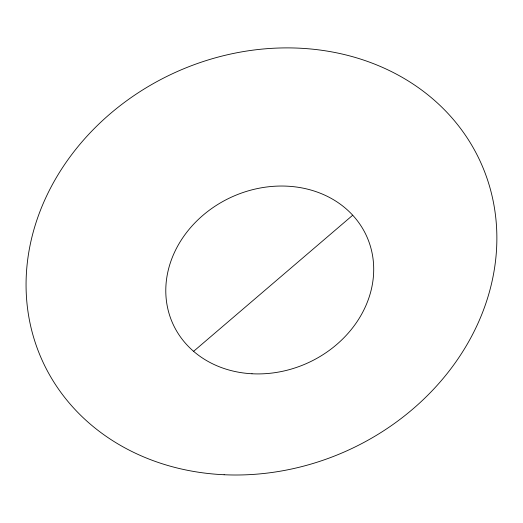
<?xml version="1.0" encoding="UTF-8"?>
<svg xmlns="http://www.w3.org/2000/svg" width="523" height="523" viewBox="0 0 523 523"><rect width="100%" height="100%" fill="white"/><g stroke="black" fill="none" stroke-linecap="round" stroke-linejoin="round"><path stroke-width="0.78" d="M193.602 351.325L352.718 215.221M251.994 373.762A106.319 91.264 -24.1 0 0 367.336 237.788A106.319 91.264 -24.1 0 0 189.921 228.374A106.319 91.264 -24.1 0 0 251.994 373.762M224.125 474.74A240.56 207.736 -24.1 0 0 481.422 164.045A240.56 207.736 -24.1 0 0 78.849 145.564A240.56 207.736 -24.1 0 0 224.125 474.74"/></g></svg>
